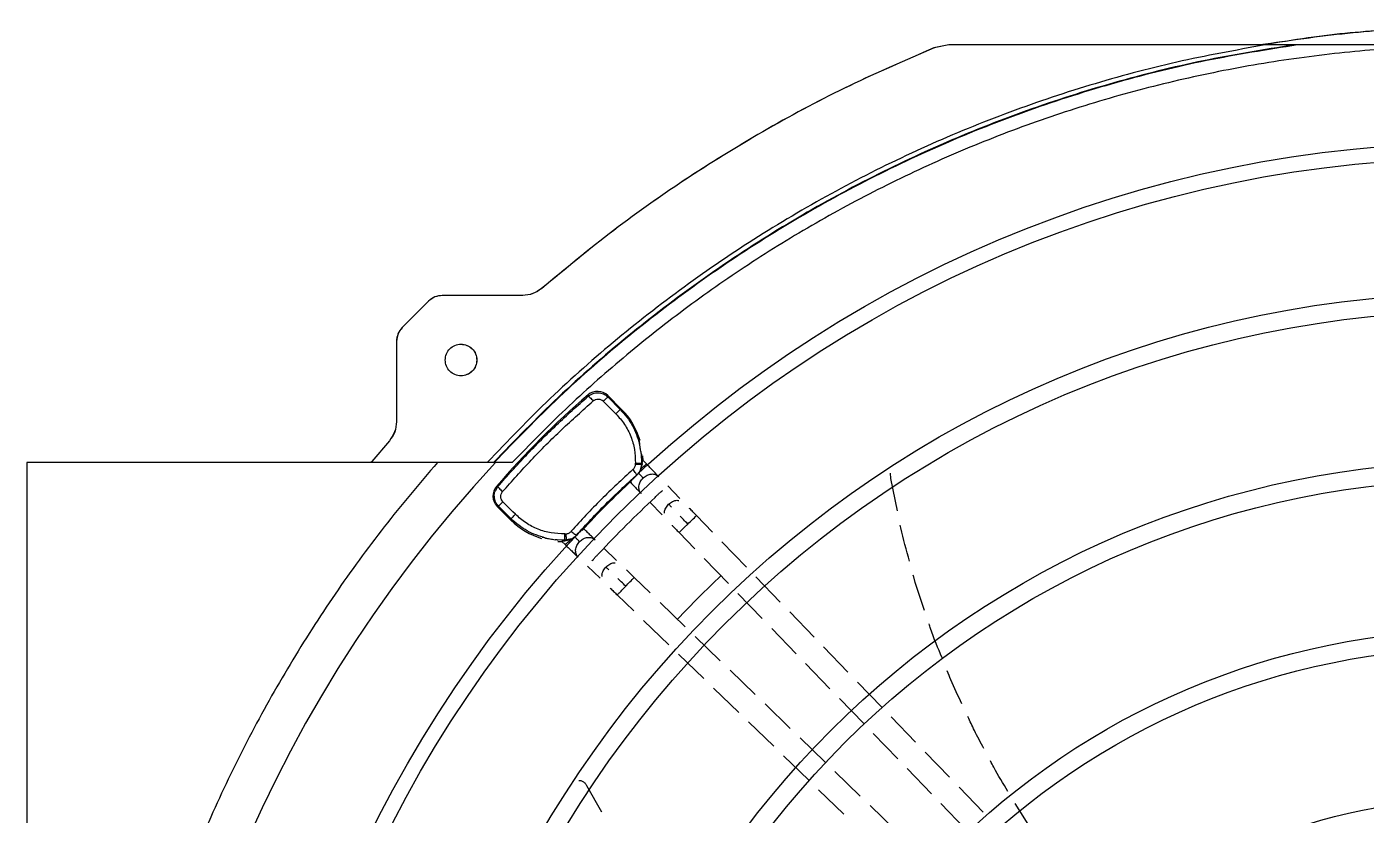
# Model space of a CAD drawing. Extents: x -31 to 236, y -16 to 155.
# Drawn here: x 90.23 to 101.06, y 67.74 to 74.11 of the extents above; entities that cross this region are included whole.
import ezdxf

# ---------------------------------------------------------------- set-up
doc = ezdxf.new("R2010")
doc.units = 0
doc.header["$MEASUREMENT"] = 0
doc.layers.get('0').update_dxf_attribs({"linetype": 'CONTINUOUS'})

msp = doc.modelspace()

# ---------------------------------------------------------------- linework, layer by layer
at = {"color": 7, "linetype": 'Continuous', "lineweight": 25}
for p, q in [((97.68469, 73.9656), (97.5652, 73.94205)), ((97.5652, 73.94205), (97.56598, 73.94205)), ((97.68547, 73.9656), (97.56598, 73.94205)), ((97.68547, 73.9656), (97.68469, 73.9656)), ((100.24219, 73.9656), (97.68547, 73.9656)), ((100.4777, 73.96559), (100.24219, 73.9656)), ((94.23877, 71.94015), (93.58915, 71.94015)), ((94.39202, 71.99729), (94.3928, 71.99729)), ((93.47703, 71.89403), (93.26369, 71.68069)), ((93.47781, 71.89403), (93.26447, 71.68069)), ((93.47703, 71.89403), (93.47781, 71.89403)), ((93.26447, 71.68069), (93.26369, 71.68069)), ((93.21757, 71.56935), (93.21757, 70.91973)), ((93.21757, 71.56935), (93.21835, 71.56935)), ((93.21835, 71.56935), (93.21835, 70.91973)), ((94.76728, 71.13675), (94.76728, 71.12528)), ((94.89096, 71.0851), (94.97257, 71.00341)), ((94.9277, 71.11951), (94.92761, 71.13063)), ((94.92761, 71.13063), (95.0392, 71.01904)), ((95.02788, 71.01926), (94.9277, 71.11951)), ((94.97257, 71.00341), (94.99267, 70.98332)), ((95.0392, 71.01904), (95.02788, 71.01926)), ((93.21757, 70.91973), (93.21835, 70.91973)), ((93.16043, 70.7657), (93.01785, 70.59675)), ((93.16121, 70.7657), (93.01863, 70.59675)), ((93.16121, 70.7657), (93.16043, 70.7657)), ((95.19764, 70.66321), (95.20053, 70.58292)), ((90.22757, 70.58962), (90.22757, 55.76677)), ((90.22926, 70.58962), (90.22757, 70.58962)), ((90.22926, 70.58962), (90.22926, 55.76677)), ((93.54886, 70.58962), (90.22926, 70.58962)), ((93.01785, 70.59675), (93.01863, 70.59675)), ((94.01955, 70.58962), (93.54886, 70.58962)), ((94.1542, 70.58962), (94.01955, 70.58962)), ((95.15016, 70.5752), (95.15047, 70.58464)), ((95.20023, 70.57363), (95.18965, 70.52851)), ((95.19818, 70.53907), (95.20544, 70.57338)), ((95.20053, 70.58292), (95.20023, 70.57363)), ((95.20544, 70.57338), (95.20023, 70.57363)), ((95.20053, 70.58292), (95.20612, 70.58261)), ((95.20612, 70.58261), (95.20544, 70.57338)), ((95.23935, 70.57907), (95.20867, 70.6108)), ((95.16081, 70.48941), (95.16469, 70.48922)), ((95.17704, 70.50214), (95.16469, 70.48922)), ((97.21723, 70.46119), (97.21365, 70.50347)), ((97.21788, 70.46119), (97.21424, 70.50387)), ((97.21788, 70.46119), (97.21723, 70.46119)), ((97.26994, 70.20035), (97.21788, 70.46119)), ((94.02628, 70.39574), (94.03827, 70.39627)), ((95.51019, 70.29989), (95.41218, 70.40081)), ((94.0324, 70.23541), (94.04403, 70.23583)), ((94.14399, 70.12382), (94.0324, 70.23541)), ((94.14428, 70.13566), (94.04403, 70.23583)), ((94.16026, 70.19109), (94.07857, 70.2727)), ((95.26683, 70.26793), (95.36588, 70.16593)), ((94.14399, 70.12382), (94.14428, 70.13566)), ((94.18035, 70.171), (94.16026, 70.19109)), ((95.77374, 70.02764), (95.64507, 70.16071)), ((94.57903, 70.01321), (94.58847, 70.01351)), ((94.66123, 69.98633), (94.67414, 69.99867)), ((94.67414, 69.99867), (94.67413, 70.00273)), ((94.7192, 70.04094), (94.72912, 70.05351)), ((95.50356, 70.02388), (95.62989, 69.89322)), ((94.58063, 69.96301), (94.50034, 69.96589)), ((94.5524, 69.95444), (94.58408, 69.9238)), ((94.5899, 69.96331), (94.58063, 69.96301)), ((94.58067, 69.95716), (94.58063, 69.96301)), ((94.58992, 69.95786), (94.58067, 69.95716)), ((94.63503, 69.97389), (94.5899, 69.96331)), ((94.5899, 69.96331), (94.58992, 69.95786)), ((94.62427, 69.96517), (94.58992, 69.95786)), ((94.99812, 69.79814), (94.89569, 69.89677)), ((96.04805, 69.74394), (95.85083, 69.94791)), ((95.70631, 69.81419), (95.90327, 69.61048)), ((94.76284, 69.75142), (94.86419, 69.65383)), ((96.32145, 69.46119), (96.12477, 69.6646)), ((95.27028, 69.53531), (95.14048, 69.66081)), ((95.00361, 69.51933), (95.13734, 69.39003)), ((95.55399, 69.26098), (95.35009, 69.45813)), ((95.97917, 69.53199), (96.17696, 69.32742)), ((96.59565, 69.1776), (96.39862, 69.38138)), ((95.21653, 69.31345), (95.42037, 69.11636)), ((96.25303, 69.24876), (96.45078, 69.04423)), ((95.83697, 68.98737), (95.63346, 69.18414)), ((95.49908, 69.04026), (95.70316, 68.84293)), ((96.86899, 68.89491), (96.67201, 69.09862)), ((96.11996, 68.71375), (95.91651, 68.91046)), ((96.52757, 68.96481), (96.72438, 68.76127)), ((97.14353, 68.61097), (96.94634, 68.81491)), ((95.78245, 68.76626), (95.98689, 68.56859)), ((96.403, 68.44007), (96.19874, 68.63757)), ((96.80068, 68.68236), (96.9977, 68.47859)), ((96.06622, 68.49188), (96.26961, 68.29523)), ((97.41724, 68.32788), (97.21947, 68.53242)), ((97.07493, 68.39872), (97.27196, 68.19495)), ((96.68639, 68.16606), (96.48257, 68.36313)), ((96.34918, 68.21829), (96.55312, 68.0211)), ((97.69086, 68.04491), (97.49323, 68.24929)), ((96.96894, 67.89285), (96.76473, 68.09031)), ((97.34844, 68.11585), (97.5457, 67.91183)), ((94.7559, 67.97793), (94.87745, 67.7651)), ((96.63255, 67.94429), (96.83669, 67.74691)), ((97.96455, 67.76184), (97.76807, 67.96505)), ((97.62187, 67.83306), (97.81905, 67.62913)), ((98.37355, 67.5925), (98.22131, 67.83265)), ((97.25144, 67.61971), (97.04829, 67.81613))]:
    msp.add_line(p, q, dxfattribs=at)
at = {"color": 8, "linetype": 'Continuous', "lineweight": 25}
for p, q in [((94.76728, 71.12528), (94.79783, 71.14258)), ((94.02027, 70.36478), (94.03827, 70.39627))]:
    msp.add_line(p, q, dxfattribs=at)
at = {"color": 8, "linetype": 'Continuous', "lineweight": 25, "flags": 128}
msp.add_lwpolyline([(95.50356, 70.02388), (95.50356, 70.02388), (95.50903, 70.02909), (95.52443, 70.04392), (95.54744, 70.06611), (95.57453, 70.0923)], dxfattribs=at)
for centre, radius in [((101.97949, 63.17881), 9.99706), ((101.97949, 63.1782), 9.87436), ((101.97949, 63.17881), 8.78089), ((101.97949, 63.1782), 8.63615), ((101.97949, 63.1782), 7.41998), ((101.98568, 63.17829), 7.27453), ((101.97949, 63.1782), 6.05846), ((101.97949, 63.1782), 5.9131), ((101.97949, 63.1782), 4.69694)]:
    msp.add_circle(centre, radius)
at = {"color": 7, "linetype": 'Continuous', "lineweight": 25}
for centre, radius, start, end in [((99.24272, 65.92032), 6.87318, 130.627956, 139.372229), ((101.98486, 63.1782), 10.88004, 137.062968, 222.937036), ((99.2426, 65.92044), 6.11879, 132.331549, 137.668674), ((101.98568, 63.17829), 9.7676, 133.117965, 136.882174), ((101.9766, 63.18102), 8.93303, 133.375025, 136.563817)]:
    msp.add_arc(centre, radius, start, end, dxfattribs=at)
at = {"color": 8, "linetype": 'Continuous', "lineweight": 25}
for centre, radius, start, end in [((90.63175, 75.28046), 6.58279, 313.923164, 314.422739), ((84.50962, 81.57139), 15.94371, 313.947463, 314.300606), ((89.97186, 74.4456), 6.45904, 315.567191, 316.07881), ((83.88893, 80.43724), 15.57976, 315.874192, 316.235605)]:
    msp.add_arc(centre, radius, start, end, dxfattribs=at)
at = {"color": 7, "linetype": 'Continuous', "lineweight": 25}
for centre, major_axis, ratio, start_param, end_param in [((94.84414, 71.04697), (0.00447, 0.11816), 0.99886585, 5.53614472, 7.02953309), ((94.62084, 70.60173), (0.5912, -0.01099), 0.99873837, 0.30489135, 0.80335741), ((94.62084, 70.60173), (0.5912, -0.01099), 0.99873837, 0.02794612, 0.08835101), ((94.11606, 70.31889), (0.11816, 0.00449), 0.99887071, 2.39506764, 3.88845871), ((94.56129, 70.54219), (-0.01094, 0.5912), 0.99873356, 2.33832043, 2.83075235), ((94.56129, 70.54219), (-0.01094, 0.5912), 0.99873356, 3.05893313, 3.11416911)]:
    msp.add_ellipse(centre, major_axis=major_axis, ratio=ratio, start_param=start_param, end_param=end_param, dxfattribs=at)
for points, knots in [([(103.75607, 73.9656), (103.52058, 73.99982), (103.04959, 74.06827), (102.33648, 74.11245), (101.62253, 74.11245), (100.90942, 74.06827), (100.43843, 73.99982), (100.20294, 73.9656)], [0, 0, 0, 0, 0.20000006, 0.40000001, 0.59999999, 0.79999994, 1, 1, 1, 1]), ([(103.68731, 73.97241), (103.56676, 73.99231), (103.22471, 74.04877), (102.65499, 74.09653), (101.98174, 74.11941), (101.30847, 74.09683), (100.73747, 74.04916), (100.39416, 73.99262), (100.27236, 73.97256)], [0, 0, 0, 0, 0.10683841, 0.30314296, 0.49944752, 0.69575221, 0.89205686, 1, 1, 1, 1]), ([(100.24219, 73.9656), (100.00359, 73.92243), (99.5264, 73.83611), (98.82354, 73.64662), (98.13411, 73.41419), (97.46186, 73.13552), (96.80957, 72.813), (96.18024, 72.44771), (95.57641, 72.04155), (95.00162, 71.5955), (94.45519, 71.11453), (94.11947, 70.76459), (93.95162, 70.58962)], [0, 0, 0, 0, 0.09999998, 0.20000011, 0.30000004, 0.40000004, 0.50000007, 0.60000006, 0.70000007, 0.80000001, 0.90000002, 1, 1, 1, 1]), ([(100.4777, 73.96559), (100.23255, 73.9264), (99.74226, 73.84801), (99.01919, 73.66708), (98.30946, 73.44077), (97.61705, 73.16553), (96.94499, 72.84392), (96.29653, 72.47702), (95.67445, 72.06688), (95.08257, 71.61455), (94.52026, 71.12528), (94.1753, 70.76817), (94.00281, 70.58962)], [0, 0, 0, 0, 0.09999995, 0.19999994, 0.30000004, 0.39999999, 0.49999996, 0.59999997, 0.69999999, 0.8, 0.89999999, 1, 1, 1, 1]), ([(100.50615, 73.9656), (100.26019, 73.92691), (99.76826, 73.84953), (99.04266, 73.66969), (98.33039, 73.44415), (97.63544, 73.16935), (96.96089, 72.84785), (96.31004, 72.48075), (95.68567, 72.07011), (95.09165, 71.61697), (94.52734, 71.12665), (94.18122, 70.76863), (94.00816, 70.58962)], [0, 0, 0, 0, 0.1, 0.20000001, 0.29999999, 0.39999993, 0.50000004, 0.6, 0.69999999, 0.80000002, 0.90000003, 1, 1, 1, 1]), ([(94.1542, 55.76677), (94.29673, 55.62104), (94.58387, 55.32745), (95.04872, 54.91627), (95.5413, 54.52574), (96.06258, 54.16095), (96.6106, 53.82377), (97.18333, 53.51716), (97.77813, 53.24364), (98.39162, 53.00559), (99.02079, 52.80476), (99.66231, 52.64254), (100.31257, 52.52), (100.96786, 52.43768), (101.62457, 52.39572), (102.27926, 52.3938), (102.92781, 52.43119), (103.56682, 52.50667), (104.1931, 52.61862), (104.80443, 52.76533), (105.39833, 52.94481), (105.97563, 53.15593), (106.54003, 53.39943), (107.09474, 53.67733), (107.63959, 53.99099), (108.1714, 54.3402), (108.68738, 54.72463), (109.18411, 55.14329), (109.65828, 55.59471), (110.10639, 56.07661), (110.52574, 56.58684), (110.91377, 57.12284), (111.26818, 57.68163), (111.58708, 58.25998), (111.86901, 58.85458), (112.11299, 59.46211), (112.31819, 60.07849), (112.48446, 60.70008), (112.61215, 61.32334), (112.702, 61.94558), (112.75497, 62.56375), (112.77239, 63.17819), (112.75497, 63.79263), (112.702, 64.41079), (112.61215, 65.03303), (112.48447, 65.6563), (112.31819, 66.27789), (112.113, 66.89427), (111.86902, 67.50179), (111.58709, 68.09639), (111.26819, 68.67475), (110.91377, 69.23354), (110.52574, 69.76953), (110.1064, 70.27976), (109.65829, 70.76167), (109.18412, 71.21309), (108.68739, 71.63175), (108.17141, 72.01619), (107.6396, 72.36538), (107.09475, 72.67906), (106.54004, 72.95696), (105.97564, 73.20046), (105.39834, 73.41158), (104.80444, 73.59105), (104.19312, 73.73777), (103.56683, 73.84972), (102.92782, 73.9252), (102.27927, 73.96259), (101.62459, 73.96067), (100.96788, 73.91871), (100.31258, 73.8364), (99.66232, 73.71385), (99.0208, 73.55164), (98.39164, 73.3508), (97.77815, 73.11276), (97.18334, 72.83923), (96.61061, 72.53262), (96.06259, 72.19545), (95.54132, 71.83066), (95.04874, 71.44013), (94.58388, 71.02895), (94.29673, 70.73535), (94.1542, 70.58962)], [0, 0, 0, 0, 0.01189592, 0.02396584, 0.03619649, 0.04857359, 0.06108194, 0.07373471, 0.0864717, 0.09927432, 0.11212355, 0.12500004, 0.13787625, 0.15072533, 0.16352795, 0.17626509, 0.18891813, 0.20142621, 0.21380317, 0.22603385, 0.23810393, 0.25000004, 0.2618959, 0.27396585, 0.28619652, 0.29857361, 0.31108196, 0.32373474, 0.33647171, 0.34927432, 0.36212355, 0.37500004, 0.38787624, 0.40072531, 0.41352793, 0.42626506, 0.4389181, 0.45142619, 0.46380314, 0.47603381, 0.48810388, 0.50000001, 0.51189586, 0.52396581, 0.53619649, 0.54857357, 0.56108191, 0.57373469, 0.58647168, 0.59927428, 0.6121235, 0.62499999, 0.63787621, 0.65072529, 0.66352791, 0.67626502, 0.68891805, 0.70142614, 0.71380312, 0.72603376, 0.73810387, 0.74999998, 0.76189582, 0.77396578, 0.78619645, 0.79857355, 0.81108188, 0.82373468, 0.83647168, 0.84927427, 0.86212351, 0.87499998, 0.88787621, 0.90072531, 0.91352792, 0.92626504, 0.93891808, 0.95142617, 0.96380314, 0.97603381, 0.98810396, 1, 1, 1, 1]), ([(97.5652, 73.94205), (97.33642, 73.84321), (96.87884, 73.64553), (96.21827, 73.29409), (95.58076, 72.90338), (94.96777, 72.47429), (94.58394, 72.15629), (94.39202, 71.99729)], [0, 0, 0, 0, 0.1999999, 0.39999997, 0.59999992, 0.79999992, 1, 1, 1, 1]), ([(97.56598, 73.94205), (97.3372, 73.84321), (96.87962, 73.64553), (96.21905, 73.29409), (95.58154, 72.90338), (94.96855, 72.47429), (94.58472, 72.15629), (94.3928, 71.99729)], [0, 0, 0, 0, 0.1999999, 0.39999997, 0.59999992, 0.79999992, 1, 1, 1, 1]), ([(100.50615, 73.9656), (100.49916, 73.9656), (100.48985, 73.9656), (100.48094, 73.9656), (100.47831, 73.9656), (100.47789, 73.9656), (100.4777, 73.9656)], [0, 0, 0, 0, 0.63974279, 0.8525965, 0.93200225, 1, 1, 1, 1]), ([(103.46319, 73.9656), (103.42142, 73.9656), (103.32549, 73.9656), (103.15888, 73.9656), (102.98595, 73.9656), (102.81214, 73.9656), (102.643, 73.9656), (102.44728, 73.9656), (102.21717, 73.9656), (101.9884, 73.9656), (101.784, 73.9656), (101.62034, 73.9656), (101.47571, 73.9656), (101.3416, 73.9656), (101.21992, 73.9656), (101.10799, 73.9656), (100.9681, 73.9656), (100.80918, 73.9656), (100.64271, 73.9656), (100.5468, 73.9656), (100.50615, 73.9656)], [0, 0, 0, 0, 0.04324317, 0.09933434, 0.16898775, 0.21860555, 0.2752728, 0.34015491, 0.4166497, 0.50809633, 0.57162648, 0.62346281, 0.67367881, 0.71796208, 0.75916534, 0.79680324, 0.83124432, 0.90075693, 0.95793437, 1, 1, 1, 1]), ([(93.58837, 71.94015), (93.56755, 71.93793), (93.52591, 71.93349), (93.49333, 71.90718), (93.47703, 71.89403)], [0, 0, 0, 0, 0.50000166, 1, 1, 1, 1]), ([(93.58915, 71.94015), (93.56833, 71.93793), (93.52669, 71.93349), (93.49411, 71.90718), (93.47781, 71.89403)], [0, 0, 0, 0, 0.50000166, 1, 1, 1, 1]), ([(94.39202, 71.99729), (94.36891, 71.98086), (94.3227, 71.94798), (94.26622, 71.94276), (94.23798, 71.94015)], [0, 0, 0, 0, 0.50000064, 1, 1, 1, 1]), ([(94.3928, 71.99729), (94.36969, 71.98086), (94.32348, 71.94798), (94.267, 71.94276), (94.23877, 71.94015)], [0, 0, 0, 0, 0.50000064, 1, 1, 1, 1]), ([(93.26369, 71.68069), (93.25054, 71.6644), (93.22424, 71.63181), (93.21979, 71.59017), (93.21757, 71.56935)], [0, 0, 0, 0, 0.50000041, 1, 1, 1, 1]), ([(93.26447, 71.68069), (93.25132, 71.6644), (93.22502, 71.63181), (93.22058, 71.59017), (93.21835, 71.56935)], [0, 0, 0, 0, 0.50000041, 1, 1, 1, 1]), ([(93.61188, 71.41849), (93.61381, 71.43526), (93.61766, 71.4688), (93.64729, 71.51145), (93.68964, 71.53995), (93.74001, 71.54995), (93.79037, 71.53995), (93.83272, 71.51145), (93.86235, 71.4688), (93.86621, 71.43526), (93.86813, 71.41849)], [0, 0, 0, 0, 0.12499956, 0.25000013, 0.3750003, 0.49999928, 0.6249997, 0.74999987, 0.87500044, 1, 1, 1, 1]), ([(93.73923, 71.54662), (93.75602, 71.54469), (93.78959, 71.54084), (93.83194, 71.51121), (93.86157, 71.46886), (93.86542, 71.43528), (93.86735, 71.41849)], [0, 0, 0, 0, 0.25000048, 0.50000045, 0.75000125, 1, 1, 1, 1]), ([(93.86813, 71.41849), (93.86621, 71.40173), (93.86235, 71.36819), (93.83272, 71.32554), (93.79037, 71.29704), (93.74001, 71.28703), (93.68964, 71.29704), (93.64729, 71.32554), (93.61766, 71.36819), (93.61381, 71.40173), (93.61188, 71.41849)], [0, 0, 0, 0, 0.1250002, 0.2500007, 0.37500038, 0.50000072, 0.62499962, 0.7499993, 0.8749998, 1, 1, 1, 1]), ([(93.86735, 71.41849), (93.86542, 71.40171), (93.86157, 71.36813), (93.83194, 71.32578), (93.78959, 71.29615), (93.75602, 71.2923), (93.73923, 71.29037)], [0, 0, 0, 0, 0.25000004, 0.50000067, 0.74999968, 1, 1, 1, 1]), ([(94.03827, 70.39627), (94.11441, 70.48155), (94.26684, 70.65225), (94.51138, 70.89679), (94.68203, 71.04916), (94.76728, 71.12528)], [0, 0, 0, 0, 0.3331343, 0.66686589, 1, 1, 1, 1]), ([(94.07583, 70.3541), (94.15223, 70.43976), (94.30555, 70.61168), (94.55172, 70.85783), (94.72376, 71.01129), (94.80957, 71.08784)], [0, 0, 0, 0, 0.33231734, 0.66694618, 1, 1, 1, 1]), ([(94.76728, 71.12528), (94.76862, 71.12513), (94.7714, 71.12481), (94.78173, 71.11662), (94.79515, 71.10379), (94.80488, 71.09303), (94.80957, 71.08784)], [0, 0, 0, 0, 0.24124759, 0.5000535, 0.75883517, 1, 1, 1, 1]), ([(94.79783, 71.14258), (94.80103, 71.14454), (94.8161, 71.15379), (94.84982, 71.15564), (94.89302, 71.14748), (94.91614, 71.12884), (94.9277, 71.11951)], [0, 0, 0, 0, 0.07982092, 0.37603922, 0.68793948, 1, 1, 1, 1]), ([(94.80957, 71.08784), (94.81574, 71.09211), (94.82805, 71.10061), (94.85086, 71.10398), (94.87206, 71.09911), (94.88492, 71.09096), (94.89027, 71.08577), (94.89096, 71.0851)], [0, 0, 0, 0, 0.25091397, 0.50051854, 0.74979511, 0.96749927, 1, 1, 1, 1]), ([(94.9277, 71.11951), (94.92692, 71.119), (94.92534, 71.11797), (94.91693, 71.11028), (94.90522, 71.09913), (94.89572, 71.08977), (94.89096, 71.0851)], [0, 0, 0, 0, 0.24999781, 0.4999966, 0.74999464, 1, 1, 1, 1]), ([(95.02788, 71.01926), (95.02727, 71.01856), (95.02605, 71.01718), (95.01812, 71.00902), (95.00677, 70.9975), (94.99737, 70.98804), (94.99267, 70.98332)], [0, 0, 0, 0, 0.24999731, 0.49999831, 0.74999837, 1, 1, 1, 1]), ([(94.99267, 70.98332), (95.01715, 70.95581), (95.06611, 70.90078), (95.11596, 70.80155), (95.14753, 70.69508), (95.14949, 70.62145), (95.15047, 70.58464)], [0, 0, 0, 0, 0.25000109, 0.50000186, 0.75000125, 1, 1, 1, 1]), ([(95.02788, 71.01926), (95.06427, 70.97726), (95.13539, 70.89518), (95.16816, 70.79171), (95.18416, 70.74118)], [0, 0, 0, 0, 0.51171113, 1, 1, 1, 1]), ([(93.21757, 70.91973), (93.21496, 70.8915), (93.20974, 70.83502), (93.17687, 70.78881), (93.16043, 70.7657)], [0, 0, 0, 0, 0.50000159, 1, 1, 1, 1]), ([(93.21835, 70.91973), (93.21574, 70.8915), (93.21052, 70.83502), (93.17765, 70.78881), (93.16121, 70.7657)], [0, 0, 0, 0, 0.50000159, 1, 1, 1, 1]), ([(95.17958, 70.76624), (95.17954, 70.76545), (95.17944, 70.76386), (95.18128, 70.75474), (95.1832, 70.74572), (95.18416, 70.74118)], [0, 0, 0, 0, 0.33193195, 0.66326367, 1, 1, 1, 1]), ([(95.19764, 70.66321), (95.19657, 70.66947), (95.19439, 70.68212), (95.19145, 70.69693), (95.19007, 70.70522), (95.18948, 70.70876), (95.18841, 70.71537), (95.18667, 70.72725), (95.18513, 70.73577), (95.18416, 70.74118)], [0, 0, 0, 0, 0.25661281, 0.51806618, 0.53325025, 0.55988078, 0.64746757, 0.77621634, 1, 1, 1, 1]), ([(95.19764, 70.66321), (95.19833, 70.65805), (95.19959, 70.64855), (95.20095, 70.63913), (95.20155, 70.63826), (95.20185, 70.63781)], [0, 0, 0, 0, 0.36680935, 0.67605527, 1, 1, 1, 1]), ([(93.54886, 70.58962), (93.40335, 70.41815), (93.11232, 70.07521), (92.71594, 69.52874), (92.35083, 68.96127), (92.02105, 68.37242), (91.72708, 67.76495), (91.47015, 67.14089), (91.25115, 66.50254), (91.07089, 65.85218), (90.93, 65.19218), (90.82901, 64.5249), (90.76826, 63.85277), (90.74799, 63.17819), (90.76826, 62.50362), (90.82901, 61.83149), (90.93, 61.16421), (91.07089, 60.50421), (91.25115, 59.85385), (91.47015, 59.2155), (91.72708, 58.59144), (92.02106, 57.98397), (92.35083, 57.39512), (92.71594, 56.82765), (93.11232, 56.28118), (93.40335, 55.93824), (93.54886, 55.76677)], [0, 0, 0, 0, 0.04166667, 0.08333333, 0.125, 0.16666666, 0.20833334, 0.25000002, 0.29166668, 0.33333335, 0.375, 0.41666669, 0.45833337, 0.49999998, 0.54166666, 0.58333334, 0.62500004, 0.66666665, 0.70833332, 0.75000002, 0.7916667, 0.83333334, 0.87500001, 0.91666668, 0.95833336, 1, 1, 1, 1]), ([(93.01785, 70.59675), (93.01686, 70.59569), (93.01487, 70.59359), (93.01112, 70.59136), (93.00701, 70.58989), (93.00413, 70.58971), (93.00268, 70.58962)], [0, 0, 0, 0, 0.24999722, 0.50001231, 0.75000717, 1, 1, 1, 1]), ([(93.01863, 70.59675), (93.01764, 70.59569), (93.01566, 70.59359), (93.0119, 70.59136), (93.00779, 70.58989), (93.00491, 70.58971), (93.00347, 70.58962)], [0, 0, 0, 0, 0.24999722, 0.50001231, 0.75000717, 1, 1, 1, 1]), ([(95.13009, 70.53242), (95.04321, 70.45304), (94.86945, 70.29428), (94.71065, 70.12048), (94.63125, 70.03358)], [0, 0, 0, 0, 0.4999997, 1, 1, 1, 1]), ([(95.15016, 70.5752), (95.14979, 70.57119), (95.14905, 70.5631), (95.14477, 70.55162), (95.13867, 70.54099), (95.13294, 70.53527), (95.13009, 70.53242)], [0, 0, 0, 0, 0.24785245, 0.49943723, 0.75122252, 1, 1, 1, 1]), ([(95.16081, 70.48941), (95.1607, 70.49054), (95.16048, 70.49286), (95.15384, 70.50304), (95.14338, 70.5168), (95.13442, 70.52733), (95.13009, 70.53242)], [0, 0, 0, 0, 0.24184893, 0.49997502, 0.75811393, 1, 1, 1, 1]), ([(95.20023, 70.57363), (95.19923, 70.57366), (95.19724, 70.57372), (95.18588, 70.57407), (95.16988, 70.57458), (95.15673, 70.57499), (95.15016, 70.5752)], [0, 0, 0, 0, 0.2500023, 0.50000704, 0.75000099, 1, 1, 1, 1]), ([(95.15047, 70.58464), (95.15704, 70.58442), (95.17019, 70.58398), (95.18618, 70.58344), (95.19754, 70.58305), (95.19953, 70.58297), (95.20053, 70.58292)], [0, 0, 0, 0, 0.25000102, 0.4999912, 0.75000097, 1, 1, 1, 1]), ([(95.19818, 70.53907), (95.19448, 70.53039), (95.189, 70.51754), (95.17997, 70.50591), (95.17704, 70.50214)], [0, 0, 0, 0, 0.67541601, 1, 1, 1, 1]), ([(95.20612, 70.58261), (95.2067, 70.59067), (95.20753, 70.60213), (95.20844, 70.60886), (95.20896, 70.61073), (95.20926, 70.60998), (95.20932, 70.60982)], [0, 0, 0, 0, 0.51522168, 0.73302307, 0.94554613, 1, 1, 1, 1]), ([(95.33891, 70.47627), (95.33267, 70.48269), (95.32021, 70.49553), (95.29562, 70.52092), (95.26832, 70.54911), (95.24901, 70.56908), (95.23935, 70.57907)], [0, 0, 0, 0, 0.25001089, 0.49988766, 0.74982334, 1, 1, 1, 1]), ([(94.67413, 70.00273), (94.75164, 70.08747), (94.90664, 70.25696), (95.07609, 70.41193), (95.16081, 70.48941)], [0, 0, 0, 0, 0.49999965, 1, 1, 1, 1]), ([(95.10549, 70.43432), (95.11448, 70.42503), (95.13245, 70.40644), (95.1576, 70.38047), (95.18026, 70.35709), (95.19188, 70.34511), (95.1977, 70.33912)], [0, 0, 0, 0, 0.25002291, 0.49999734, 0.7498781, 1, 1, 1, 1]), ([(95.16469, 70.48922), (95.15565, 70.48095), (95.13867, 70.46542), (95.11994, 70.44727), (95.10872, 70.43568), (95.10577, 70.43145), (95.11045, 70.43433), (95.1185, 70.4409), (95.12208, 70.44383)], [0, 0, 0, 0, 0.19240458, 0.36103715, 0.5299223, 0.69814348, 0.86580396, 1, 1, 1, 1]), ([(95.21314, 70.46488), (95.20754, 70.47065), (95.19752, 70.48097), (95.18332, 70.49565), (95.17704, 70.50214)], [0, 0, 0, 0, 0.55832305, 1, 1, 1, 1]), ([(94.04403, 70.23583), (94.03472, 70.24737), (94.01607, 70.27048), (94.00788, 70.31398), (94.00967, 70.34745), (94.01868, 70.36219), (94.02027, 70.36478)], [0, 0, 0, 0, 0.31380843, 0.62915586, 0.93487854, 1, 1, 1, 1]), ([(94.03827, 70.39627), (94.03844, 70.39495), (94.03878, 70.3922), (94.04701, 70.38191), (94.05986, 70.36852), (94.07063, 70.35879), (94.07583, 70.3541)], [0, 0, 0, 0, 0.24106872, 0.49981181, 0.75865519, 1, 1, 1, 1]), ([(94.07857, 70.2727), (94.0779, 70.27339), (94.07529, 70.27607), (94.07069, 70.28201), (94.06393, 70.29429), (94.05969, 70.31281), (94.06306, 70.33561), (94.07157, 70.34792), (94.07583, 70.3541)], [0, 0, 0, 0, 0.0321963, 0.12542628, 0.25076893, 0.49987265, 0.74927839, 1, 1, 1, 1]), ([(95.3095, 70.30813), (95.31316, 70.31188), (95.32167, 70.32059), (95.33189, 70.3308), (95.3377, 70.33661)], [0, 0, 0, 0, 0.43084232, 1, 1, 1, 1]), ([(95.3377, 70.33661), (95.34439, 70.34246), (95.35607, 70.35269), (95.36608, 70.36105), (95.37036, 70.36463)], [0, 0, 0, 0, 0.57227488, 1, 1, 1, 1]), ([(94.04403, 70.23583), (94.04456, 70.23664), (94.04561, 70.23824), (94.05334, 70.24669), (94.06453, 70.25843), (94.07389, 70.26794), (94.07857, 70.2727)], [0, 0, 0, 0, 0.24999904, 0.49999595, 0.75000096, 1, 1, 1, 1]), ([(95.64507, 70.16071), (95.63547, 70.17064), (95.61627, 70.19049), (95.59647, 70.21095), (95.58782, 70.21987), (95.58718, 70.22053)], [0, 0, 0, 0, 0.48095741, 0.96160191, 1, 1, 1, 1]), ([(94.14428, 70.13566), (94.14499, 70.13629), (94.14641, 70.13753), (94.15461, 70.1455), (94.16616, 70.15688), (94.17562, 70.16629), (94.18035, 70.171)], [0, 0, 0, 0, 0.25000356, 0.50000519, 0.75000254, 1, 1, 1, 1]), ([(94.42236, 69.97938), (94.37183, 69.99538), (94.26836, 70.02815), (94.18628, 70.09927), (94.14428, 70.13566)], [0, 0, 0, 0, 0.48829051, 1, 1, 1, 1]), ([(94.57903, 70.01321), (94.54221, 70.01419), (94.46859, 70.01615), (94.36212, 70.04771), (94.26289, 70.09756), (94.20786, 70.14652), (94.18035, 70.171)], [0, 0, 0, 0, 0.24999666, 0.49999476, 0.74999622, 1, 1, 1, 1]), ([(95.57453, 70.0923), (95.56279, 70.10444), (95.54183, 70.12611), (95.52174, 70.14687), (95.5129, 70.156)], [0, 0, 0, 0, 0.56005265, 1, 1, 1, 1]), ([(94.58063, 69.96301), (94.5806, 69.96402), (94.58055, 69.96605), (94.58019, 69.97745), (94.57968, 69.99347), (94.57924, 70.00663), (94.57903, 70.01321)], [0, 0, 0, 0, 0.25000843, 0.49999966, 0.75000051, 1, 1, 1, 1]), ([(94.58847, 70.01351), (94.59248, 70.01387), (94.60056, 70.01461), (94.61204, 70.0189), (94.62268, 70.02499), (94.6284, 70.03073), (94.63125, 70.03358)], [0, 0, 0, 0, 0.24780161, 0.49941755, 0.75118332, 1, 1, 1, 1]), ([(94.58847, 70.01351), (94.58867, 70.00693), (94.58907, 69.99377), (94.58955, 69.97775), (94.58986, 69.96635), (94.58989, 69.96432), (94.5899, 69.96331)], [0, 0, 0, 0, 0.25000549, 0.50000929, 0.7500047, 1, 1, 1, 1]), ([(94.63125, 70.03358), (94.63634, 70.02924), (94.64686, 70.02028), (94.66059, 70.00979), (94.67073, 70.00311), (94.67302, 70.00286), (94.67413, 70.00273)], [0, 0, 0, 0, 0.24189056, 0.50002979, 0.75816067, 1, 1, 1, 1]), ([(94.72967, 70.05527), (94.72981, 70.05558), (94.73046, 70.05698), (94.724, 70.05116), (94.71085, 70.0381), (94.69313, 70.0195), (94.68002, 70.00512), (94.67414, 69.99867)], [0, 0, 0, 0, 0.06918608, 0.31251323, 0.55640298, 0.8012015, 1, 1, 1, 1]), ([(94.82388, 69.96591), (94.8179, 69.97168), (94.80593, 69.98321), (94.78257, 70.00574), (94.75665, 70.03078), (94.7381, 70.04871), (94.72882, 70.05768)], [0, 0, 0, 0, 0.25000422, 0.4998488, 0.74986433, 1, 1, 1, 1]), ([(95.44653, 70.08281), (95.44693, 70.0824), (95.45533, 70.07373), (95.47483, 70.05358), (95.49398, 70.03379), (95.50356, 70.02388)], [0, 0, 0, 0, 0.02429164, 0.51190961, 1, 1, 1, 1]), ([(97.3687, 69.79083), (97.34245, 69.88079), (97.31407, 69.97804), (97.29459, 70.0768), (97.29313, 70.08421)], [0, 0, 0, 0, 0.92498512, 1, 1, 1, 1]), ([(94.42236, 69.97938), (94.41736, 69.98043), (94.40734, 69.98254), (94.399, 69.98412), (94.39772, 69.98393), (94.39721, 69.98386)], [0, 0, 0, 0, 0.37193442, 0.74511465, 1, 1, 1, 1]), ([(94.42236, 69.97938), (94.42779, 69.97842), (94.43908, 69.97643), (94.45245, 69.97448), (94.46664, 69.97211), (94.48145, 69.96917), (94.49408, 69.96698), (94.50034, 69.9659)], [0, 0, 0, 0, 0.22404426, 0.46649066, 0.48174737, 0.74327728, 1, 1, 1, 1]), ([(94.52563, 69.96159), (94.52533, 69.96187), (94.52472, 69.96242), (94.51711, 69.96363), (94.50831, 69.96481), (94.50211, 69.96565), (94.50034, 69.96589)], [0, 0, 0, 0, 0.2874658, 0.5741785, 0.87830158, 1, 1, 1, 1]), ([(94.55336, 69.95381), (94.5532, 69.95388), (94.55243, 69.9542), (94.55432, 69.95475), (94.56111, 69.9557), (94.57259, 69.95656), (94.58067, 69.95716)], [0, 0, 0, 0, 0.05855601, 0.26998232, 0.486979, 1, 1, 1, 1]), ([(94.58408, 69.9238), (94.59409, 69.91412), (94.61411, 69.89477), (94.64241, 69.86744), (94.66794, 69.84281), (94.68088, 69.83034), (94.68736, 69.8241)], [0, 0, 0, 0, 0.25006193, 0.49995968, 0.74987819, 1, 1, 1, 1]), ([(94.62427, 69.96517), (94.63109, 69.96797), (94.64393, 69.97327), (94.65571, 69.98216), (94.66123, 69.98633)], [0, 0, 0, 0, 0.53089287, 1, 1, 1, 1]), ([(94.69856, 69.9503), (94.69277, 69.95588), (94.68241, 69.96586), (94.66772, 69.98006), (94.66123, 69.98633)], [0, 0, 0, 0, 0.55832148, 1, 1, 1, 1]), ([(94.79932, 69.79359), (94.8029, 69.79787), (94.81128, 69.8079), (94.82151, 69.81959), (94.82737, 69.82627)], [0, 0, 0, 0, 0.42769067, 1, 1, 1, 1]), ([(94.82737, 69.82627), (94.83318, 69.83209), (94.84339, 69.8423), (94.85208, 69.85079), (94.85582, 69.85445)], [0, 0, 0, 0, 0.56926594, 1, 1, 1, 1]), ([(95.14048, 69.66081), (95.13054, 69.67042), (95.11066, 69.68964), (95.08914, 69.71042), (95.07926, 69.71996), (95.07761, 69.72155)], [0, 0, 0, 0, 0.45460416, 0.90890038, 1, 1, 1, 1]), ([(97.48975, 69.39384), (97.459, 69.47976), (97.42538, 69.5737), (97.40044, 69.66976), (97.39831, 69.67796)], [0, 0, 0, 0, 0.91463814, 1, 1, 1, 1]), ([(94.94749, 69.57356), (94.95619, 69.56516), (94.97411, 69.54784), (94.99362, 69.52899), (95.00365, 69.51929)], [0, 0, 0, 0, 0.48537318, 1, 1, 1, 1]), ([(95.07228, 69.59005), (95.06014, 69.60178), (95.03847, 69.62274), (95.01769, 69.64281), (95.00855, 69.65164)], [0, 0, 0, 0, 0.56005914, 1, 1, 1, 1]), ([(97.63165, 69.00967), (97.59825, 69.08818), (97.55965, 69.17893), (97.52947, 69.27238), (97.5254, 69.28498)], [0, 0, 0, 0, 0.86519445, 1, 1, 1, 1]), ([(97.79199, 68.63871), (97.76037, 68.70288), (97.71738, 68.79013), (97.68245, 68.88058), (97.67322, 68.9045)], [0, 0, 0, 0, 0.73556522, 1, 1, 1, 1]), ([(97.9699, 68.27674), (97.94319, 68.3255), (97.89683, 68.41017), (97.85709, 68.49791), (97.84025, 68.53511)], [0, 0, 0, 0, 0.57600757, 1, 1, 1, 1]), ([(98.16418, 67.92925), (98.12491, 67.99426), (98.0755, 68.07606), (98.03127, 68.16054), (98.0222, 68.17787)], [0, 0, 0, 0, 0.79481491, 1, 1, 1, 1]), ([(94.69365, 68.01817), (94.69433, 68.01826), (94.70316, 68.01951), (94.72045, 68.01457), (94.74223, 68.00058), (94.75117, 67.98576), (94.7559, 67.97793)], [0, 0, 0, 0, 0.02637562, 0.3413106, 0.65183459, 1, 1, 1, 1])]:
    msp.add_open_spline(points, degree=3, knots=knots, dxfattribs=at)
at = {"color": 8, "linetype": 'Continuous', "lineweight": 25}
for points, knots in [([(95.18965, 70.52851), (95.18591, 70.52133), (95.17834, 70.50679), (95.1667, 70.49525), (95.16081, 70.48941)], [0, 0, 0, 0, 0.49408155, 1, 1, 1, 1]), ([(95.19772, 70.33916), (95.19766, 70.3392), (95.18876, 70.34478), (95.18028, 70.36621), (95.17685, 70.3992), (95.18789, 70.4355), (95.20472, 70.45508), (95.21314, 70.46488)], [0, 0, 0, 0, 0.00168806, 0.25126469, 0.50084505, 0.75041996, 1, 1, 1, 1]), ([(95.21314, 70.46488), (95.22324, 70.47298), (95.24344, 70.4892), (95.27959, 70.49858), (95.31411, 70.49552), (95.33064, 70.48264), (95.33888, 70.47622)], [0, 0, 0, 0, 0.25042524, 0.50084646, 0.75126938, 1, 1, 1, 1]), ([(95.3861, 70.18027), (95.38585, 70.1826), (95.3844, 70.19599), (95.3948, 70.22318), (95.41122, 70.24269), (95.41943, 70.25244)], [0, 0, 0, 0, 0.09548002, 0.54774732, 1, 1, 1, 1]), ([(95.41943, 70.25244), (95.42948, 70.26039), (95.44956, 70.27629), (95.47976, 70.28588), (95.49556, 70.28323), (95.50043, 70.28242)], [0, 0, 0, 0, 0.40894791, 0.81789476, 1, 1, 1, 1]), ([(95.44147, 70.22974), (95.44002, 70.23123), (95.43152, 70.24), (95.42492, 70.2468), (95.41943, 70.25244)], [0, 0, 0, 0, 0.17014731, 1, 1, 1, 1]), ([(94.67413, 70.00273), (94.66829, 69.99684), (94.65675, 69.9852), (94.64221, 69.97763), (94.63503, 69.97389)], [0, 0, 0, 0, 0.50594638, 1, 1, 1, 1]), ([(94.68738, 69.82415), (94.68732, 69.82418), (94.67821, 69.82945), (94.66905, 69.85059), (94.6645, 69.88344), (94.67432, 69.92008), (94.69048, 69.94023), (94.69856, 69.9503)], [0, 0, 0, 0, 0.00162815, 0.25122098, 0.50081766, 0.75040995, 1, 1, 1, 1]), ([(94.69856, 69.9503), (94.70838, 69.95874), (94.72803, 69.97562), (94.76384, 69.98622), (94.79845, 69.98432), (94.81541, 69.97201), (94.82386, 69.96587)], [0, 0, 0, 0, 0.25040972, 0.50081774, 0.75122446, 1, 1, 1, 1]), ([(94.91189, 69.7449), (94.92165, 69.75314), (94.94117, 69.76964), (94.96964, 69.78011), (94.98424, 69.77833), (94.98782, 69.77789)], [0, 0, 0, 0, 0.43008567, 0.86016251, 1, 1, 1, 1]), ([(94.88148, 69.66732), (94.88089, 69.67106), (94.87859, 69.68578), (94.88813, 69.71479), (94.90397, 69.73486), (94.91189, 69.7449)], [0, 0, 0, 0, 0.14562593, 0.57281219, 1, 1, 1, 1]), ([(94.93483, 69.72279), (94.93328, 69.72429), (94.92443, 69.73282), (94.91756, 69.73944), (94.91189, 69.7449)], [0, 0, 0, 0, 0.17504488, 1, 1, 1, 1]), ([(95.00367, 69.51931), (95.00366, 69.5193), (95.00191, 69.51752), (95.00812, 69.52379), (95.02237, 69.53849), (95.04547, 69.56232), (95.06335, 69.5808), (95.07228, 69.59005)], [0, 0, 0, 0, 0.00096488, 0.25071918, 0.500481, 0.75023866, 1, 1, 1, 1])]:
    msp.add_open_spline(points, degree=3, knots=knots, dxfattribs=at)

doc.saveas('drawing.dxf')
